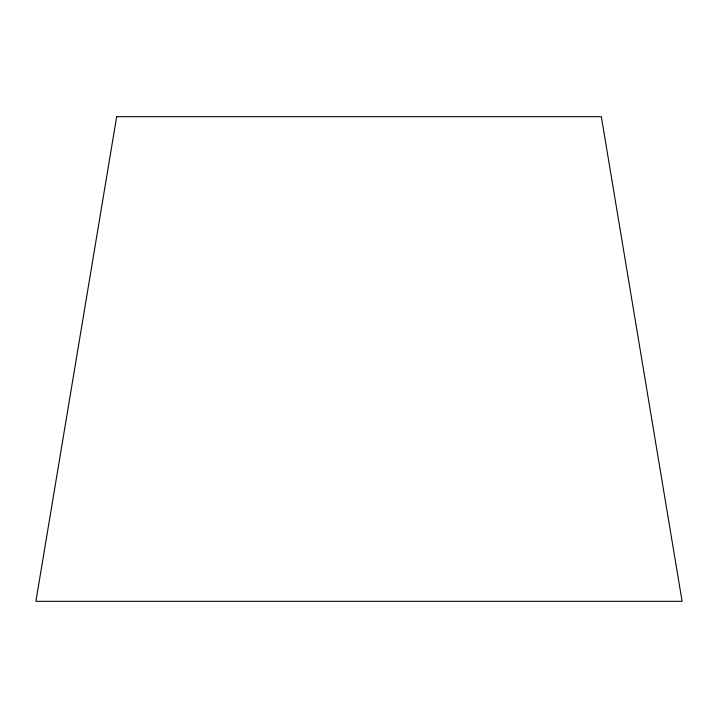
<?xml version="1.0" encoding="UTF-8"?>
<svg xmlns="http://www.w3.org/2000/svg" width="718" height="718" viewBox="0 0 718 718"><rect width="100%" height="100%" fill="white"/><g stroke="black" fill="none" stroke-linecap="round" stroke-linejoin="round"><path stroke-width="1.08" d="M116.675 116.675L35.9 601.325L682.1 601.325L601.325 116.675L116.675 116.675"/></g></svg>
